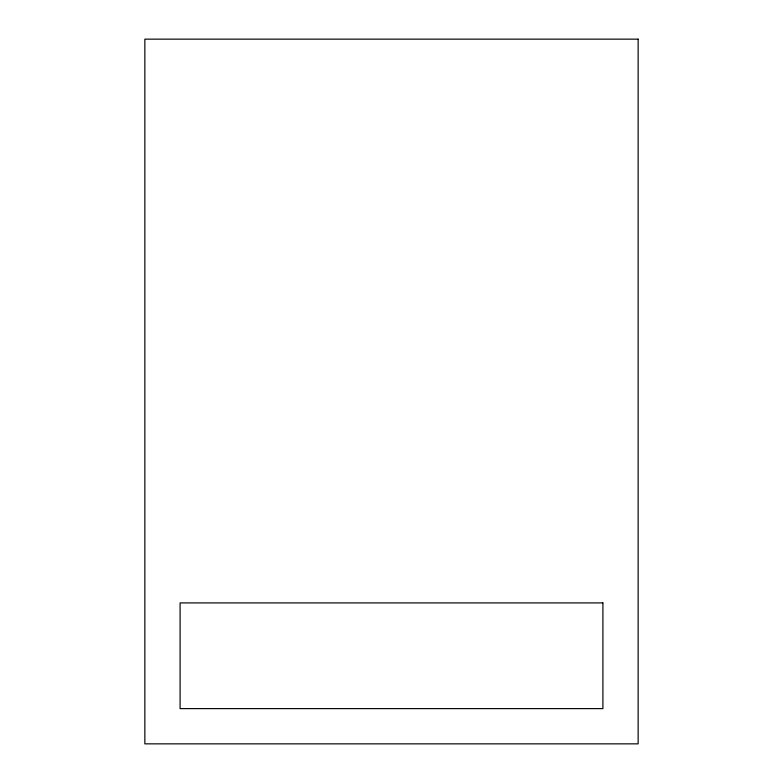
<?xml version="1.0" encoding="UTF-8"?>
<svg xmlns="http://www.w3.org/2000/svg" width="783" height="783" viewBox="0 0 783 783"><rect width="100%" height="100%" fill="white"/><g stroke="black" fill="none" stroke-linecap="round" stroke-linejoin="round"><path stroke-width="1.17" d="M638.145 39.15L144.855 39.15L144.855 743.85L638.145 743.85L638.145 39.15M602.91 602.91L180.09 602.91L180.09 708.615L602.91 708.615L602.91 602.91"/></g></svg>
